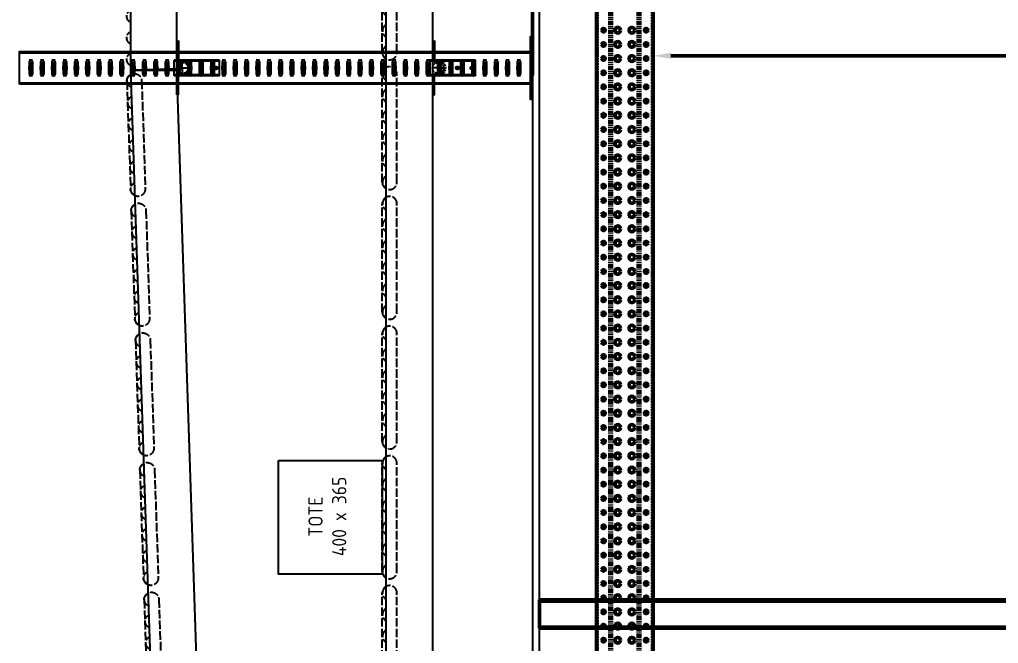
# Model space of a CAD drawing. Header units: millimetres. Extents: x -677815 to 476396, y -125373 to 39000.
# Drawn here: x 420704 to 424154, y -34816 to -32618 of the extents above; entities that cross this region are included whole.
import ezdxf

# ---------------------------------------------------------------- set-up
doc = ezdxf.new("R2010")
doc.units = ezdxf.units.MM
for name, pattern in [('Xref Rapid Pick$0$AM_ISO02W050', [7.5, 6, -1.5]), ('Xref Rapid Pick$0$AM_ISO02W050x2', [3.75, 3, -0.75]), ('Xref Rapid Pick$0$AM_ISO08W050', [18, 12, -1.5, 3, -1.5]), ('Xref Rapid Pick$0$AM_ISO08W050x2', [9, 6, -0.75, 1.5, -0.75]), ('Xref Rapid Pick$0$CENTER', [7, 4, -1, 1, -1]), ('Xref Rapid Pick$0$HIDDEN', [9.525, 6.35, -3.175]), ('Xref Rapid Pick$0$MultiDeck$0$Conveyor - Ground 940 aisles$0$HIDDEN', [9.525, 6.35, -3.175]), ('Xref Rapid Pick$0$PHANTOM2', [31.75, 15.875, -3.175, 3.175, -3.175, 3.175, -3.175])]:
    doc.linetypes.add(name, pattern=pattern)
for name, color, linetype, lineweight in [('AM_BOR', 4, 'Continuous', 25), ('Xref Rapid Pick$0$AM_BOR', 4, 'Continuous', 25), ('Xref Rapid Pick$0$BEAM_SIGMA', 2, 'Continuous', 50), ('Xref Rapid Pick$0$Center', 7, 'Xref Rapid Pick$0$AM_ISO08W050', 50), ('Xref Rapid Pick$0$Conv- Product In', 3, 'Continuous', 25), ('Xref Rapid Pick$0$Conv- Product Out', 6, 'Continuous', 25), ('Xref Rapid Pick$0$Dims', 7, 'Continuous', 50), ('Xref Rapid Pick$0$Hidden', 9, 'Xref Rapid Pick$0$AM_ISO02W050', 25), ('Xref Rapid Pick$0$S Cont 2.5', 7, 'Continuous', 50), ('Xref Rapid Pick$0$S Hidden', 9, 'Xref Rapid Pick$0$AM_ISO02W050', 25)]:
    doc.layers.add(name, color=color, linetype=linetype, lineweight=lineweight)
for name, color, linetype in [('Xref Rapid Pick$0$B', 4, 'Continuous'), ('Xref Rapid Pick$0$MultiDeck$0$Conveyor - Ground 940 aisles$0$D', 7, 'Continuous'), ('Xref Rapid Pick$0$MultiDeck$0$Conveyor - Ground 940 aisles$0$H', 7, 'Xref Rapid Pick$0$MultiDeck$0$Conveyor - Ground 940 aisles$0$HIDDEN'), ('Xref Rapid Pick$0$Tote', 7, 'Continuous')]:
    doc.layers.add(name, color=color, linetype=linetype)
doc.styles.add('Xref Rapid Pick$0$STANDARD', font='ISOCP.SHX')
doc.dimstyles.new('Xref Rapid Pick$0$AM_ISO$0', dxfattribs={"dimtxt": 3.5, "dimasz": 2.5, "dimexe": 1.5, "dimexo": 1.5, "dimgap": 1.5, "dimtad": 1, "dimdsep": 46, "dimtxsty": 'Xref Rapid Pick$0$STANDARD', "dimcen": 0, "dimclrd": 256, "dimclre": 256, "dimclrt": 40, "dimadec": 0, "dimazin": 2, "dimtp": 0.1, "dimtm": 0.1, "dimtfac": 0.71, "dimtmove": 0, "dimatfit": 3, "dimfxl": 1, "dimlwd": 50, "dimlwe": 50, "dimarcsym": 1})

# ---------------------------------------------------------------- blocks, each defined once
blk = doc.blocks.new('*U794')
for p, q in [((32175, 25), (-25, 25)), ((32175, -175), (-25, -175))]:
    blk.add_line(p, q)
at = {"color": 8, "linetype": 'Xref Rapid Pick$0$HIDDEN'}
for p, q in [((32175, 22.6), (-25, 22.6)), ((7093.5, 25), (7093.5, 22.6)), ((7106.5, 25), (7106.5, 22.6)), ((7143.5, 25), (7143.5, 22.6)), ((7156.5, 25), (7156.5, 22.6)), ((7193.5, 25), (7193.5, 22.6)), ((7206.5, 25), (7206.5, 22.6)), ((7243.5, 25), (7243.5, 22.6)), ((7256.5, 25), (7256.5, 22.6)), ((7293.5, 25), (7293.5, 22.6)), ((7306.5, 25), (7306.5, 22.6)), ((7343.5, 25), (7343.5, 22.6)), ((7356.5, 25), (7356.5, 22.6)), ((7393.5, 25), (7393.5, 22.6)), ((7406.5, 25), (7406.5, 22.6)), ((7443.5, 25), (7443.5, 22.6)), ((7456.5, 25), (7456.5, 22.6)), ((7493.5, 25), (7493.5, 22.6)), ((7506.5, 25), (7506.5, 22.6)), ((7543.5, 25), (7543.5, 22.6)), ((7556.5, 25), (7556.5, 22.6)), ((7593.5, 25), (7593.5, 22.6)), ((7606.5, 25), (7606.5, 22.6)), ((7643.5, 25), (7643.5, 22.6)), ((7656.5, 25), (7656.5, 22.6)), ((7693.5, 25), (7693.5, 22.6)), ((7706.5, 25), (7706.5, 22.6)), ((7743.5, 25), (7743.5, 22.6)), ((7756.5, 25), (7756.5, 22.6)), ((7793.5, 25), (7793.5, 22.6)), ((7806.5, 25), (7806.5, 22.6)), ((7843.5, 25), (7843.5, 22.6)), ((7856.5, 25), (7856.5, 22.6)), ((7893.5, 25), (7893.5, 22.6)), ((7906.5, 25), (7906.5, 22.6)), ((7943.5, 25), (7943.5, 22.6)), ((7956.5, 25), (7956.5, 22.6)), ((7993.5, 25), (7993.5, 22.6)), ((8006.5, 25), (8006.5, 22.6)), ((8043.5, 25), (8043.5, 22.6)), ((8056.5, 25), (8056.5, 22.6)), ((8093.5, 25), (8093.5, 22.6)), ((8106.5, 25), (8106.5, 22.6)), ((8143.5, 25), (8143.5, 22.6)), ((8156.5, 25), (8156.5, 22.6)), ((8193.5, 25), (8193.5, 22.6)), ((8206.5, 25), (8206.5, 22.6)), ((8243.5, 25), (8243.5, 22.6)), ((8256.5, 25), (8256.5, 22.6)), ((8293.5, 25), (8293.5, 22.6)), ((8306.5, 25), (8306.5, 22.6)), ((8343.5, 25), (8343.5, 22.6)), ((8356.5, 25), (8356.5, 22.6)), ((8393.5, 25), (8393.5, 22.6)), ((8406.5, 25), (8406.5, 22.6)), ((8443.5, 25), (8443.5, 22.6)), ((8456.5, 25), (8456.5, 22.6)), ((8493.5, 25), (8493.5, 22.6)), ((8506.5, 25), (8506.5, 22.6)), ((8543.5, 25), (8543.5, 22.6)), ((8556.5, 25), (8556.5, 22.6)), ((8593.5, 25), (8593.5, 22.6)), ((8606.5, 25), (8606.5, 22.6)), ((8643.5, 25), (8643.5, 22.6)), ((8656.5, 25), (8656.5, 22.6)), ((8693.5, 25), (8693.5, 22.6)), ((8706.5, 25), (8706.5, 22.6)), ((8743.5, 25), (8743.5, 22.6)), ((8756.5, 25), (8756.5, 22.6)), ((8793.5, 25), (8793.5, 22.6)), ((8806.5, 25), (8806.5, 22.6)), ((8843.5, 25), (8843.5, 22.6)), ((8856.5, 25), (8856.5, 22.6)), ((8893.5, 25), (8893.5, 22.6)), ((8906.5, 25), (8906.5, 22.6)), ((8943.5, 25), (8943.5, 22.6)), ((8956.5, 25), (8956.5, 22.6)), ((8993.5, 25), (8993.5, 22.6)), ((9006.5, 25), (9006.5, 22.6)), ((9043.5, 25), (9043.5, 22.6)), ((9056.5, 25), (9056.5, 22.6)), ((9093.5, 25), (9093.5, 22.6)), ((9106.5, 25), (9106.5, 22.6)), ((9143.5, 25), (9143.5, 22.6)), ((9156.5, 25), (9156.5, 22.6)), ((9193.5, 25), (9193.5, 22.6)), ((9206.5, 25), (9206.5, 22.6)), ((9243.5, 25), (9243.5, 22.6)), ((9256.5, 25), (9256.5, 22.6)), ((32175, -172.6), (-25, -172.6)), ((7093.5, -172.6), (7093.5, -175)), ((7106.5, -172.6), (7106.5, -175)), ((7143.5, -172.6), (7143.5, -175)), ((7156.5, -172.6), (7156.5, -175)), ((7193.5, -172.6), (7193.5, -175)), ((7206.5, -172.6), (7206.5, -175)), ((7243.5, -172.6), (7243.5, -175)), ((7256.5, -172.6), (7256.5, -175)), ((7293.5, -172.6), (7293.5, -175)), ((7306.5, -172.6), (7306.5, -175)), ((7343.5, -172.6), (7343.5, -175)), ((7356.5, -172.6), (7356.5, -175)), ((7393.5, -172.6), (7393.5, -175)), ((7406.5, -172.6), (7406.5, -175)), ((7443.5, -172.6), (7443.5, -175)), ((7456.5, -172.6), (7456.5, -175)), ((7493.5, -172.6), (7493.5, -175)), ((7506.5, -172.6), (7506.5, -175)), ((7543.5, -172.6), (7543.5, -175)), ((7556.5, -172.6), (7556.5, -175)), ((7593.5, -172.6), (7593.5, -175)), ((7606.5, -172.6), (7606.5, -175)), ((7643.5, -172.6), (7643.5, -175)), ((7656.5, -172.6), (7656.5, -175)), ((7693.5, -172.6), (7693.5, -175)), ((7706.5, -172.6), (7706.5, -175)), ((7743.5, -172.6), (7743.5, -175)), ((7756.5, -172.6), (7756.5, -175)), ((7793.5, -172.6), (7793.5, -175)), ((7806.5, -172.6), (7806.5, -175)), ((7843.5, -172.6), (7843.5, -175)), ((7856.5, -172.6), (7856.5, -175)), ((7893.5, -172.6), (7893.5, -175)), ((7906.5, -172.6), (7906.5, -175)), ((7943.5, -172.6), (7943.5, -175)), ((7956.5, -172.6), (7956.5, -175)), ((7993.5, -172.6), (7993.5, -175)), ((8006.5, -172.6), (8006.5, -175)), ((8043.5, -172.6), (8043.5, -175)), ((8056.5, -172.6), (8056.5, -175)), ((8093.5, -172.6), (8093.5, -175)), ((8106.5, -172.6), (8106.5, -175)), ((8143.5, -172.6), (8143.5, -175)), ((8156.5, -172.6), (8156.5, -175)), ((8193.5, -172.6), (8193.5, -175)), ((8206.5, -172.6), (8206.5, -175)), ((8243.5, -172.6), (8243.5, -175)), ((8256.5, -172.6), (8256.5, -175)), ((8293.5, -172.6), (8293.5, -175)), ((8306.5, -172.6), (8306.5, -175)), ((8343.5, -172.6), (8343.5, -175)), ((8356.5, -172.6), (8356.5, -175)), ((8393.5, -172.6), (8393.5, -175)), ((8406.5, -172.6), (8406.5, -175)), ((8443.5, -172.6), (8443.5, -175)), ((8456.5, -172.6), (8456.5, -175)), ((8493.5, -172.6), (8493.5, -175)), ((8506.5, -172.6), (8506.5, -175)), ((8543.5, -172.6), (8543.5, -175)), ((8556.5, -172.6), (8556.5, -175)), ((8593.5, -172.6), (8593.5, -175)), ((8606.5, -172.6), (8606.5, -175)), ((8643.5, -172.6), (8643.5, -175)), ((8656.5, -172.6), (8656.5, -175)), ((8693.5, -172.6), (8693.5, -175)), ((8706.5, -172.6), (8706.5, -175)), ((8743.5, -172.6), (8743.5, -175)), ((8756.5, -172.6), (8756.5, -175)), ((8793.5, -172.6), (8793.5, -175)), ((8806.5, -172.6), (8806.5, -175)), ((8843.5, -172.6), (8843.5, -175)), ((8856.5, -172.6), (8856.5, -175)), ((8893.5, -172.6), (8893.5, -175)), ((8906.5, -172.6), (8906.5, -175)), ((8943.5, -172.6), (8943.5, -175)), ((8956.5, -172.6), (8956.5, -175)), ((8993.5, -172.6), (8993.5, -175)), ((9006.5, -172.6), (9006.5, -175)), ((9043.5, -172.6), (9043.5, -175)), ((9056.5, -172.6), (9056.5, -175)), ((9093.5, -172.6), (9093.5, -175)), ((9106.5, -172.6), (9106.5, -175)), ((9143.5, -172.6), (9143.5, -175)), ((9156.5, -172.6), (9156.5, -175)), ((9193.5, -172.6), (9193.5, -175)), ((9206.5, -172.6), (9206.5, -175)), ((9243.5, -172.6), (9243.5, -175)), ((9256.5, -172.6), (9256.5, -175))]:
    blk.add_line(p, q, dxfattribs=at)
at = {"color": 8, "linetype": 'Xref Rapid Pick$0$CENTER'}
for p, q in [((7108.5, 0), (7091.5, 0)), ((7100, 27), (7100, 20.6)), ((7100, -8.5), (7100, 8.5)), ((7158.5, 0), (7141.5, 0)), ((7150, 27), (7150, 20.6)), ((7150, -8.5), (7150, 8.5)), ((7208.5, 0), (7191.5, 0)), ((7200, 27), (7200, 20.6)), ((7200, -8.5), (7200, 8.5)), ((7258.5, 0), (7241.5, 0)), ((7250, 27), (7250, 20.6)), ((7250, -8.5), (7250, 8.5)), ((7308.5, 0), (7291.5, 0)), ((7300, 27), (7300, 20.6)), ((7300, -8.5), (7300, 8.5)), ((7358.5, 0), (7341.5, 0)), ((7350, 27), (7350, 20.6)), ((7350, -8.5), (7350, 8.5)), ((7408.5, 0), (7391.5, 0)), ((7400, 27), (7400, 20.6)), ((7400, -8.5), (7400, 8.5)), ((7458.5, 0), (7441.5, 0)), ((7450, 27), (7450, 20.6)), ((7450, -8.5), (7450, 8.5)), ((7508.5, 0), (7491.5, 0)), ((7500, 27), (7500, 20.6)), ((7500, -8.5), (7500, 8.5)), ((7558.5, 0), (7541.5, 0)), ((7550, 27), (7550, 20.6)), ((7550, -8.5), (7550, 8.5)), ((7608.5, 0), (7591.5, 0)), ((7600, 27), (7600, 20.6)), ((7600, -8.5), (7600, 8.5)), ((7658.5, 0), (7641.5, 0)), ((7650, 27), (7650, 20.6)), ((7650, -8.5), (7650, 8.5)), ((7708.5, 0), (7691.5, 0)), ((7700, 27), (7700, 20.6)), ((7700, -8.5), (7700, 8.5)), ((7758.5, 0), (7741.5, 0)), ((7750, 27), (7750, 20.6)), ((7750, -8.5), (7750, 8.5)), ((7808.5, 0), (7791.5, 0)), ((7800, 27), (7800, 20.6)), ((7800, -8.5), (7800, 8.5)), ((7858.5, 0), (7841.5, 0)), ((7850, 27), (7850, 20.6)), ((7850, -8.5), (7850, 8.5)), ((7908.5, 0), (7891.5, 0)), ((7900, 27), (7900, 20.6)), ((7900, -8.5), (7900, 8.5)), ((7958.5, 0), (7941.5, 0)), ((7950, 27), (7950, 20.6)), ((7950, -8.5), (7950, 8.5)), ((8008.5, 0), (7991.5, 0)), ((8000, 27), (8000, 20.6)), ((8000, -8.5), (8000, 8.5)), ((8058.5, 0), (8041.5, 0)), ((8050, 27), (8050, 20.6)), ((8050, -8.5), (8050, 8.5)), ((8108.5, 0), (8091.5, 0)), ((8100, 27), (8100, 20.6)), ((8100, -8.5), (8100, 8.5)), ((8158.5, 0), (8141.5, 0)), ((8150, 27), (8150, 20.6)), ((8150, -8.5), (8150, 8.5)), ((8208.5, 0), (8191.5, 0)), ((8200, 27), (8200, 20.6)), ((8200, -8.5), (8200, 8.5)), ((8258.5, 0), (8241.5, 0)), ((8250, 27), (8250, 20.6)), ((8250, -8.5), (8250, 8.5)), ((8308.5, 0), (8291.5, 0)), ((8300, 27), (8300, 20.6)), ((8300, -8.5), (8300, 8.5)), ((8358.5, 0), (8341.5, 0)), ((8350, 27), (8350, 20.6)), ((8350, -8.5), (8350, 8.5)), ((8408.5, 0), (8391.5, 0)), ((8400, 27), (8400, 20.6)), ((8400, -8.5), (8400, 8.5)), ((8458.5, 0), (8441.5, 0)), ((8450, 27), (8450, 20.6)), ((8450, -8.5), (8450, 8.5)), ((8508.5, 0), (8491.5, 0)), ((8500, 27), (8500, 20.6)), ((8500, -8.5), (8500, 8.5)), ((8558.5, 0), (8541.5, 0)), ((8550, 27), (8550, 20.6)), ((8550, -8.5), (8550, 8.5)), ((8608.5, 0), (8591.5, 0)), ((8600, 27), (8600, 20.6)), ((8600, -8.5), (8600, 8.5)), ((8658.5, 0), (8641.5, 0)), ((8650, 27), (8650, 20.6)), ((8650, -8.5), (8650, 8.5)), ((8708.5, 0), (8691.5, 0)), ((8700, 27), (8700, 20.6)), ((8700, -8.5), (8700, 8.5)), ((8758.5, 0), (8741.5, 0)), ((8750, 27), (8750, 20.6)), ((8750, -8.5), (8750, 8.5)), ((8808.5, 0), (8791.5, 0)), ((8800, 27), (8800, 20.6)), ((8800, -8.5), (8800, 8.5)), ((8858.5, 0), (8841.5, 0)), ((8850, 27), (8850, 20.6)), ((8850, -8.5), (8850, 8.5)), ((8908.5, 0), (8891.5, 0)), ((8900, 27), (8900, 20.6)), ((8900, -8.5), (8900, 8.5)), ((8958.5, 0), (8941.5, 0)), ((8950, 27), (8950, 20.6)), ((8950, -8.5), (8950, 8.5)), ((9008.5, 0), (8991.5, 0)), ((9000, 27), (9000, 20.6)), ((9000, -8.5), (9000, 8.5)), ((9058.5, 0), (9041.5, 0)), ((9050, 27), (9050, 20.6)), ((9050, -8.5), (9050, 8.5)), ((9108.5, 0), (9091.5, 0)), ((9100, 27), (9100, 20.6)), ((9100, -8.5), (9100, 8.5)), ((9158.5, 0), (9141.5, 0)), ((9150, 27), (9150, 20.6)), ((9150, -8.5), (9150, 8.5)), ((9208.5, 0), (9191.5, 0)), ((9200, 27), (9200, 20.6)), ((9200, -8.5), (9200, 8.5)), ((9258.5, 0), (9241.5, 0)), ((9250, 27), (9250, 20.6)), ((9250, -8.5), (9250, 8.5)), ((7108.5, -150), (7091.5, -150)), ((7100, -158.5), (7100, -141.5)), ((7100, -170.6), (7100, -177)), ((7158.5, -150), (7141.5, -150)), ((7150, -158.5), (7150, -141.5)), ((7150, -170.6), (7150, -177)), ((7208.5, -150), (7191.5, -150)), ((7200, -158.5), (7200, -141.5)), ((7200, -170.6), (7200, -177)), ((7258.5, -150), (7241.5, -150)), ((7250, -158.5), (7250, -141.5)), ((7250, -170.6), (7250, -177)), ((7308.5, -150), (7291.5, -150)), ((7300, -158.5), (7300, -141.5)), ((7300, -170.6), (7300, -177)), ((7358.5, -150), (7341.5, -150)), ((7350, -158.5), (7350, -141.5)), ((7350, -170.6), (7350, -177)), ((7408.5, -150), (7391.5, -150)), ((7400, -158.5), (7400, -141.5)), ((7400, -170.6), (7400, -177)), ((7458.5, -150), (7441.5, -150)), ((7450, -158.5), (7450, -141.5)), ((7450, -170.6), (7450, -177)), ((7508.5, -150), (7491.5, -150)), ((7500, -158.5), (7500, -141.5)), ((7500, -170.6), (7500, -177)), ((7558.5, -150), (7541.5, -150)), ((7550, -158.5), (7550, -141.5)), ((7550, -170.6), (7550, -177)), ((7608.5, -150), (7591.5, -150)), ((7600, -158.5), (7600, -141.5)), ((7600, -170.6), (7600, -177)), ((7658.5, -150), (7641.5, -150)), ((7650, -158.5), (7650, -141.5)), ((7650, -170.6), (7650, -177)), ((7708.5, -150), (7691.5, -150)), ((7700, -158.5), (7700, -141.5)), ((7700, -170.6), (7700, -177)), ((7758.5, -150), (7741.5, -150)), ((7750, -158.5), (7750, -141.5)), ((7750, -170.6), (7750, -177)), ((7808.5, -150), (7791.5, -150)), ((7800, -158.5), (7800, -141.5)), ((7800, -170.6), (7800, -177)), ((7858.5, -150), (7841.5, -150)), ((7850, -158.5), (7850, -141.5)), ((7850, -170.6), (7850, -177)), ((7908.5, -150), (7891.5, -150)), ((7900, -158.5), (7900, -141.5)), ((7900, -170.6), (7900, -177)), ((7958.5, -150), (7941.5, -150)), ((7950, -158.5), (7950, -141.5)), ((7950, -170.6), (7950, -177)), ((8008.5, -150), (7991.5, -150)), ((8000, -158.5), (8000, -141.5)), ((8000, -170.6), (8000, -177)), ((8058.5, -150), (8041.5, -150)), ((8050, -158.5), (8050, -141.5)), ((8050, -170.6), (8050, -177)), ((8108.5, -150), (8091.5, -150)), ((8100, -158.5), (8100, -141.5)), ((8100, -170.6), (8100, -177)), ((8158.5, -150), (8141.5, -150)), ((8150, -158.5), (8150, -141.5)), ((8150, -170.6), (8150, -177)), ((8208.5, -150), (8191.5, -150)), ((8200, -158.5), (8200, -141.5)), ((8200, -170.6), (8200, -177)), ((8258.5, -150), (8241.5, -150)), ((8250, -158.5), (8250, -141.5)), ((8250, -170.6), (8250, -177)), ((8308.5, -150), (8291.5, -150)), ((8300, -158.5), (8300, -141.5)), ((8300, -170.6), (8300, -177)), ((8358.5, -150), (8341.5, -150)), ((8350, -158.5), (8350, -141.5)), ((8350, -170.6), (8350, -177)), ((8408.5, -150), (8391.5, -150)), ((8400, -158.5), (8400, -141.5)), ((8400, -170.6), (8400, -177)), ((8458.5, -150), (8441.5, -150)), ((8450, -158.5), (8450, -141.5)), ((8450, -170.6), (8450, -177)), ((8508.5, -150), (8491.5, -150)), ((8500, -158.5), (8500, -141.5)), ((8500, -170.6), (8500, -177)), ((8558.5, -150), (8541.5, -150)), ((8550, -158.5), (8550, -141.5)), ((8550, -170.6), (8550, -177)), ((8608.5, -150), (8591.5, -150)), ((8600, -158.5), (8600, -141.5)), ((8600, -170.6), (8600, -177)), ((8658.5, -150), (8641.5, -150)), ((8650, -158.5), (8650, -141.5)), ((8650, -170.6), (8650, -177)), ((8708.5, -150), (8691.5, -150)), ((8700, -158.5), (8700, -141.5)), ((8700, -170.6), (8700, -177)), ((8758.5, -150), (8741.5, -150)), ((8750, -158.5), (8750, -141.5)), ((8750, -170.6), (8750, -177)), ((8808.5, -150), (8791.5, -150)), ((8800, -158.5), (8800, -141.5)), ((8800, -170.6), (8800, -177)), ((8858.5, -150), (8841.5, -150)), ((8850, -158.5), (8850, -141.5)), ((8850, -170.6), (8850, -177)), ((8908.5, -150), (8891.5, -150)), ((8900, -158.5), (8900, -141.5)), ((8900, -170.6), (8900, -177)), ((8958.5, -150), (8941.5, -150)), ((8950, -158.5), (8950, -141.5)), ((8950, -170.6), (8950, -177)), ((9008.5, -150), (8991.5, -150)), ((9000, -158.5), (9000, -141.5)), ((9000, -170.6), (9000, -177)), ((9058.5, -150), (9041.5, -150)), ((9050, -158.5), (9050, -141.5)), ((9050, -170.6), (9050, -177)), ((9108.5, -150), (9091.5, -150)), ((9100, -158.5), (9100, -141.5)), ((9100, -170.6), (9100, -177)), ((9158.5, -150), (9141.5, -150)), ((9150, -158.5), (9150, -141.5)), ((9150, -170.6), (9150, -177)), ((9208.5, -150), (9191.5, -150)), ((9200, -158.5), (9200, -141.5)), ((9200, -170.6), (9200, -177)), ((9258.5, -150), (9241.5, -150)), ((9250, -158.5), (9250, -141.5)), ((9250, -170.6), (9250, -177))]:
    blk.add_line(p, q, dxfattribs=at)
at = {"color": 9, "linetype": 'Xref Rapid Pick$0$PHANTOM2'}
for p, q in [((32175, -22.5), (-25, -22.5)), ((32175, -27.9), (-25, -27.9)), ((32175, -122.1), (-25, -122.1)), ((32175, -127.5), (-25, -127.5))]:
    blk.add_line(p, q, dxfattribs=at)
at = {"extrusion": (0, 0, -1)}
for centre in [(-7100, 0), (-7150, 0), (-7200, 0), (-7250, 0), (-7300, 0), (-7350, 0), (-7400, 0), (-7450, 0), (-7500, 0), (-7550, 0), (-7600, 0), (-7650, 0), (-7700, 0), (-7750, 0), (-7800, 0), (-7850, 0), (-7900, 0), (-7950, 0), (-8000, 0), (-8050, 0), (-8100, 0), (-8150, 0), (-8200, 0), (-8250, 0), (-8300, 0), (-8350, 0), (-8400, 0), (-8450, 0), (-8500, 0), (-8550, 0), (-8600, 0), (-8650, 0), (-8700, 0), (-8750, 0), (-8800, 0), (-8850, 0), (-8900, 0), (-8950, 0), (-9000, 0), (-9050, 0), (-9100, 0), (-9150, 0), (-9200, 0), (-9250, 0)]:
    blk.add_circle(centre, 6.5, dxfattribs=at)
for centre, radius in [((7100, -50), 10), ((7150, -50), 10), ((7200, -50), 10), ((7250, -50), 10), ((7300, -50), 10), ((7350, -50), 10), ((7400, -50), 10), ((7450, -50), 10), ((7500, -50), 10), ((7550, -50), 10), ((7600, -50), 10), ((7650, -50), 10), ((7700, -50), 10), ((7750, -50), 10), ((7800, -50), 10), ((7850, -50), 10), ((7900, -50), 10), ((7950, -50), 10), ((8000, -50), 10), ((8050, -50), 10), ((8100, -50), 10), ((8150, -50), 10), ((8200, -50), 10), ((8250, -50), 10), ((8300, -50), 10), ((8350, -50), 10), ((8400, -50), 10), ((8450, -50), 10), ((8500, -50), 10), ((8550, -50), 10), ((8600, -50), 10), ((8650, -50), 10), ((8700, -50), 10), ((8750, -50), 10), ((8800, -50), 10), ((8850, -50), 10), ((8900, -50), 10), ((8950, -50), 10), ((9000, -50), 10), ((9050, -50), 10), ((9100, -50), 10), ((9150, -50), 10), ((9200, -50), 10), ((9250, -50), 10), ((7100, -100), 10), ((7150, -100), 10), ((7200, -100), 10), ((7250, -100), 10), ((7300, -100), 10), ((7350, -100), 10), ((7400, -100), 10), ((7450, -100), 10), ((7500, -100), 10), ((7550, -100), 10), ((7600, -100), 10), ((7650, -100), 10), ((7700, -100), 10), ((7750, -100), 10), ((7800, -100), 10), ((7850, -100), 10), ((7900, -100), 10), ((7950, -100), 10), ((8000, -100), 10), ((8050, -100), 10), ((8100, -100), 10), ((8150, -100), 10), ((8200, -100), 10), ((8250, -100), 10), ((8300, -100), 10), ((8350, -100), 10), ((8400, -100), 10), ((8450, -100), 10), ((8500, -100), 10), ((8550, -100), 10), ((8600, -100), 10), ((8650, -100), 10), ((8700, -100), 10), ((8750, -100), 10), ((8800, -100), 10), ((8850, -100), 10), ((8900, -100), 10), ((8950, -100), 10), ((9000, -100), 10), ((9050, -100), 10), ((9100, -100), 10), ((9150, -100), 10), ((9200, -100), 10), ((9250, -100), 10), ((7100, -150), 6.5), ((7150, -150), 6.5), ((7200, -150), 6.5), ((7250, -150), 6.5), ((7300, -150), 6.5), ((7350, -150), 6.5), ((7400, -150), 6.5), ((7450, -150), 6.5), ((7500, -150), 6.5), ((7550, -150), 6.5), ((7600, -150), 6.5), ((7650, -150), 6.5), ((7700, -150), 6.5), ((7750, -150), 6.5), ((7800, -150), 6.5), ((7850, -150), 6.5), ((7900, -150), 6.5), ((7950, -150), 6.5), ((8000, -150), 6.5), ((8050, -150), 6.5), ((8100, -150), 6.5), ((8150, -150), 6.5), ((8200, -150), 6.5), ((8250, -150), 6.5), ((8300, -150), 6.5), ((8350, -150), 6.5), ((8400, -150), 6.5), ((8450, -150), 6.5), ((8500, -150), 6.5), ((8550, -150), 6.5), ((8600, -150), 6.5), ((8650, -150), 6.5), ((8700, -150), 6.5), ((8750, -150), 6.5), ((8800, -150), 6.5), ((8850, -150), 6.5), ((8900, -150), 6.5), ((8950, -150), 6.5), ((9000, -150), 6.5), ((9050, -150), 6.5), ((9100, -150), 6.5), ((9150, -150), 6.5), ((9200, -150), 6.5), ((9250, -150), 6.5)]:
    blk.add_circle(centre, radius)
blk = doc.blocks.new('*U808')
blk.add_lwpolyline([(0, 0), (762, 0), (762, -163.5), (0, -163.5)], close=True)
at = {"layer": 'Xref Rapid Pick$0$Hidden', "ltscale": 5}
for centre in [(38.1, -12), (114.3, -12), (190.5, -12), (266.7, -12), (342.9, -12), (419.1, -12), (495.3, -12), (571.5, -12), (647.7, -12), (723.9, -12)]:
    blk.add_arc(centre, 25, 28.6854, 151.3146, dxfattribs=at)
blk = doc.blocks.new('Xref Rapid Pick$0$Tote side 400 x 365')
at = {"layer": 'Xref Rapid Pick$0$Tote'}
blk.add_lwpolyline([(500, 365), (500, 0), (100, 0), (100, 365)], close=True, dxfattribs=at)
at = {"layer": 'Xref Rapid Pick$0$Tote', "insert": (124.2, 259.8), "char_height": 50, "attachment_point": 1, "style": 'Xref Rapid Pick$0$STANDARD'}
blk.add_mtext_dynamic_manual_height_columns('\\pi107.5;TOTE\\P\\pi38.967;400 x 365', width=355.005, gutter_width=12.5, heights=[0], dxfattribs=at)
blk = doc.blocks.new('Xref Rapid Pick$0$column 100x100x5')
at = {"layer": 'Xref Rapid Pick$0$S Cont 2.5'}
for p, q in [((-50, 0), (-50, -3395)), ((50, 0), (-50, 0)), ((50, -3395), (50, 0)), ((-50, -3395), (50, -3395))]:
    blk.add_line(p, q, dxfattribs=at)
at = {"layer": 'Xref Rapid Pick$0$S Hidden', "linetype": 'Xref Rapid Pick$0$AM_ISO02W050x2', "lineweight": 50}
for p, q in [((-46, 0), (-46, -3395)), ((46, -3395), (46, 0))]:
    blk.add_line(p, q, dxfattribs=at)
blk = doc.blocks.new('*D885')
at = {"layer": 'Defpoints', "color": 0, "transparency": 16777216}
for p in [(422936.6, -32745.2), (422936.6, -33205), (425931.6, -36610)]:
    blk.add_point(p, dxfattribs=at)
at = {"layer": 'Xref Rapid Pick$0$Dims', "lineweight": 50, "transparency": 16777216}
for p, q in [((422936.6, -33167.5), (422936.6, -32707.7)), ((425931.6, -36572.5), (425931.6, -32707.7)), ((425869.1, -32745.2), (422999.1, -32745.2))]:
    blk.add_line(p, q, dxfattribs=at)
at = {"layer": 'Xref Rapid Pick$0$Dims', "transparency": 16777216}
for points in [[(422999.1, -32734.8), (422999.1, -32755.6), (422936.6, -32745.2)], [(425869.1, -32734.8), (425869.1, -32755.6), (425931.6, -32745.2)]]:
    blk.add_solid(points, dxfattribs=at)
at = {"layer": 'Xref Rapid Pick$0$Dims', "color": 40, "lineweight": 50, "transparency": 16777216, "insert": (424434.1, -32663.9), "char_height": 87.5, "attachment_point": 5, "style": 'Xref Rapid Pick$0$STANDARD'}
blk.add_mtext('2995', dxfattribs=at)
blk = doc.blocks.new('*D886')
at = {"layer": 'Defpoints', "color": 0, "transparency": 16777216}
for p in [(425931.6, -32483.9), (422511.6, -32851.8), (425931.6, -34662.7)]:
    blk.add_point(p, dxfattribs=at)
at = {"layer": 'Xref Rapid Pick$0$Dims', "lineweight": 50, "transparency": 16777216}
for p, q in [((422511.6, -32814.3), (422511.6, -32446.4)), ((425931.6, -34625.2), (425931.6, -32446.4)), ((422574.1, -32483.9), (425869.1, -32483.9))]:
    blk.add_line(p, q, dxfattribs=at)
at = {"layer": 'Xref Rapid Pick$0$Dims', "transparency": 16777216}
for points in [[(422574.1, -32473.5), (422574.1, -32494.3), (422511.6, -32483.9)], [(425869.1, -32473.5), (425869.1, -32494.3), (425931.6, -32483.9)]]:
    blk.add_solid(points, dxfattribs=at)
at = {"layer": 'Xref Rapid Pick$0$Dims', "color": 40, "lineweight": 50, "transparency": 16777216, "insert": (424221.6, -32402.6), "char_height": 87.5, "attachment_point": 5, "style": 'Xref Rapid Pick$0$STANDARD'}
blk.add_mtext('3420', dxfattribs=at)
blk = doc.blocks.new('*U876')
blk.add_lwpolyline([(0, 0), (3655.1, -134.5), (3649.1, -297.9), (-6, -163.4)], close=True)
at = {"layer": 'Xref Rapid Pick$0$Hidden', "ltscale": 5}
for p, q in [((38.6, 12.6), (419.3, -1.4)), ((495.5, -4.2), (876.2, -18.2)), ((952.4, -21), (1333.1, -35)), ((36.7, -39.4), (417.4, -53.4)), ((493.6, -56.2), (874.3, -70.2)), ((1409.3, -37.8), (1790, -51.9)), ((1866.2, -54.7), (2246.9, -68.7)), ((950.5, -73), (1331.2, -87)), ((1407.3, -89.8), (1788.1, -103.8)), ((2323, -71.5), (2703.8, -85.5)), ((2779.9, -88.3), (3160.7, -102.3)), ((1864.2, -106.6), (2245, -120.6)), ((2321.1, -123.4), (2701.9, -137.5)), ((3236.8, -105.1), (3617.6, -119.1)), ((2778, -140.3), (3158.8, -154.3)), ((3234.9, -157.1), (3615.7, -171.1))]:
    blk.add_line(p, q, dxfattribs=at)
for centre, radius, start, end in [((37.6, -13.4), 26, 87.8926, 267.8926), ((37.6, -13.4), 25, 26.578, 149.2072), ((113.8, -16.2), 25, 26.578, 149.2072), ((189.9, -19), 25, 26.578, 149.2072), ((266.1, -21.8), 25, 26.578, 149.2072), ((342.2, -24.6), 25, 26.578, 149.2072), ((418.4, -27.4), 25, 26.578, 149.2072), ((418.4, -27.4), 26, 267.8926, 87.8926), ((494.5, -30.2), 26, 87.8926, 267.8926), ((494.5, -30.2), 25, 26.578, 149.2072), ((570.7, -33), 25, 26.578, 149.2072), ((646.8, -35.8), 25, 26.578, 149.2072), ((723, -38.6), 25, 26.578, 149.2072), ((799.1, -41.4), 25, 26.578, 149.2072), ((875.3, -44.2), 25, 26.578, 149.2072), ((875.3, -44.2), 26, 267.8926, 87.8926), ((951.4, -47), 26, 87.8926, 267.8926), ((951.4, -47), 25, 26.578, 149.2072), ((1027.6, -49.8), 25, 26.578, 149.2072), ((1103.7, -52.6), 25, 26.578, 149.2072), ((1179.9, -55.4), 25, 26.578, 149.2072), ((1256, -58.2), 25, 26.578, 149.2072), ((1332.2, -61), 25, 26.578, 149.2072), ((1332.2, -61), 26, 267.8926, 87.8926), ((1408.3, -63.8), 26, 87.8926, 267.8926), ((1408.3, -63.8), 25, 26.578, 149.2072), ((1484.5, -66.6), 25, 26.578, 149.2072), ((1560.6, -69.4), 25, 26.578, 149.2072), ((1636.8, -72.2), 25, 26.578, 149.2072), ((1712.9, -75), 25, 26.578, 149.2072), ((1789, -77.8), 25, 26.578, 149.2072), ((1789, -77.8), 26, 267.8926, 87.8926), ((1865.2, -80.6), 26, 87.8926, 267.8926), ((1865.2, -80.6), 25, 26.578, 149.2072), ((1941.3, -83.4), 25, 26.578, 149.2072), ((2017.5, -86.2), 25, 26.578, 149.2072), ((2093.6, -89.1), 25, 26.578, 149.2072), ((2169.8, -91.9), 25, 26.578, 149.2072), ((2245.9, -94.7), 26, 267.8926, 87.8926), ((2245.9, -94.7), 25, 26.578, 149.2072), ((2322.1, -97.5), 26, 87.8926, 267.8926), ((2322.1, -97.5), 25, 26.578, 149.2072), ((2398.2, -100.3), 25, 26.578, 149.2072), ((2474.4, -103.1), 25, 26.578, 149.2072), ((2550.5, -105.9), 25, 26.578, 149.2072), ((2626.7, -108.7), 25, 26.578, 149.2072), ((2702.8, -111.5), 25, 26.578, 149.2072), ((2702.8, -111.5), 26, 267.8926, 87.8926), ((2779, -114.3), 26, 87.8926, 267.8926), ((2779, -114.3), 25, 26.578, 149.2072), ((2855.1, -117.1), 25, 26.578, 149.2072), ((2931.3, -119.9), 25, 26.578, 149.2072), ((3007.4, -122.7), 25, 26.578, 149.2072), ((3083.6, -125.5), 25, 26.578, 149.2072), ((3159.7, -128.3), 25, 26.578, 149.2072), ((3159.7, -128.3), 26, 267.8926, 87.8926), ((3235.9, -131.1), 26, 87.8926, 267.8926), ((3235.9, -131.1), 25, 26.578, 149.2072), ((3312, -133.9), 25, 26.578, 149.2072), ((3388.2, -136.7), 25, 26.578, 149.2072), ((3464.3, -139.5), 25, 26.578, 149.2072), ((3540.5, -142.3), 25, 26.578, 149.2072), ((3616.6, -145.1), 25, 26.578, 149.2072), ((3616.6, -145.1), 26, 267.8926, 87.8926)]:
    blk.add_arc(centre, radius, start, end, dxfattribs=at)
blk = doc.blocks.new('*U912')
blk.add_lwpolyline([(0, 0), (3657.6, 0), (3657.6, -163.5), (0, -163.5)], close=True)
at = {"layer": 'Xref Rapid Pick$0$Hidden', "ltscale": 5}
for p, q in [((38.1, 14), (419.1, 14)), ((495.3, 14), (876.3, 14)), ((952.5, 14), (1333.5, 14)), ((1409.7, 14), (1790.7, 14)), ((1866.9, 14), (2247.9, 14)), ((2324.1, 14), (2705.1, 14)), ((2781.3, 14), (3162.3, 14)), ((3238.5, 14), (3619.5, 14)), ((38.1, -38), (419.1, -38)), ((495.3, -38), (876.3, -38)), ((952.5, -38), (1333.5, -38)), ((1409.7, -38), (1790.7, -38)), ((1866.9, -38), (2247.9, -38)), ((2324.1, -38), (2705.1, -38)), ((2781.3, -38), (3162.3, -38)), ((3238.5, -38), (3619.5, -38))]:
    blk.add_line(p, q, dxfattribs=at)
for centre, radius, start, end in [((38.1, -12), 26, 90, 270), ((38.1, -12), 25, 28.6854, 151.3146), ((114.3, -12), 25, 28.6854, 151.3146), ((190.5, -12), 25, 28.6854, 151.3146), ((266.7, -12), 25, 28.6854, 151.3146), ((342.9, -12), 25, 28.6854, 151.3146), ((419.1, -12), 25, 28.6854, 151.3146), ((419.1, -12), 26, 270, 90), ((495.3, -12), 26, 90, 270), ((495.3, -12), 25, 28.6854, 151.3146), ((571.5, -12), 25, 28.6854, 151.3146), ((647.7, -12), 25, 28.6854, 151.3146), ((723.9, -12), 25, 28.6854, 151.3146), ((800.1, -12), 25, 28.6854, 151.3146), ((876.3, -12), 25, 28.6854, 151.3146), ((876.3, -12), 26, 270, 90), ((952.5, -12), 26, 90, 270), ((952.5, -12), 25, 28.6854, 151.3146), ((1028.7, -12), 25, 28.6854, 151.3146), ((1104.9, -12), 25, 28.6854, 151.3146), ((1181.1, -12), 25, 28.6854, 151.3146), ((1257.3, -12), 25, 28.6854, 151.3146), ((1333.5, -12), 25, 28.6854, 151.3146), ((1333.5, -12), 26, 270, 90), ((1409.7, -12), 26, 90, 270), ((1409.7, -12), 25, 28.6854, 151.3146), ((1485.9, -12), 25, 28.6854, 151.3146), ((1562.1, -12), 25, 28.6854, 151.3146), ((1638.3, -12), 25, 28.6854, 151.3146), ((1714.5, -12), 25, 28.6854, 151.3146), ((1790.7, -12), 25, 28.6854, 151.3146), ((1790.7, -12), 26, 270, 90), ((1866.9, -12), 26, 90, 270), ((1866.9, -12), 25, 28.6854, 151.3146), ((1943.1, -12), 25, 28.6854, 151.3146), ((2019.3, -12), 25, 28.6854, 151.3146), ((2095.5, -12), 25, 28.6854, 151.3146), ((2171.7, -12), 25, 28.6854, 151.3146), ((2247.9, -12), 25, 28.6854, 151.3146), ((2247.9, -12), 26, 270, 90), ((2324.1, -12), 26, 90, 270), ((2324.1, -12), 25, 28.6854, 151.3146), ((2400.3, -12), 25, 28.6854, 151.3146), ((2476.5, -12), 25, 28.6854, 151.3146), ((2552.7, -12), 25, 28.6854, 151.3146), ((2628.9, -12), 25, 28.6854, 151.3146), ((2705.1, -12), 25, 28.6854, 151.3146), ((2705.1, -12), 26, 270, 90), ((2781.3, -12), 26, 90, 270), ((2781.3, -12), 25, 28.6854, 151.3146), ((2857.5, -12), 25, 28.6854, 151.3146), ((2933.7, -12), 25, 28.6854, 151.3146), ((3009.9, -12), 25, 28.6854, 151.3146), ((3086.1, -12), 25, 28.6854, 151.3146), ((3162.3, -12), 25, 28.6854, 151.3146), ((3162.3, -12), 26, 270, 90), ((3238.5, -12), 26, 90, 270), ((3238.5, -12), 25, 28.6854, 151.3146), ((3314.7, -12), 25, 28.6854, 151.3146), ((3390.9, -12), 25, 28.6854, 151.3146), ((3467.1, -12), 25, 28.6854, 151.3146), ((3543.3, -12), 25, 28.6854, 151.3146), ((3619.5, -12), 25, 28.6854, 151.3146), ((3619.5, -12), 26, 270, 90)]:
    blk.add_arc(centre, radius, start, end, dxfattribs=at)
blk = doc.blocks.new('Xref Rapid Pick$0$SLOT (0deg)')
blk.add_lwpolyline([(-21, 6.5, 1), (-21, -6.5), (21, -6.5, 1), (21, 6.5)], format="xyb", close=True)
at = {"layer": 'Xref Rapid Pick$0$Center', "lineweight": 50}
blk.add_line((-30.5, 0), (30.5, 0), dxfattribs=at)
at = {"layer": 'Xref Rapid Pick$0$Center', "linetype": 'Xref Rapid Pick$0$AM_ISO08W050x2', "lineweight": 50}
blk.add_line((0, 9.5), (0, -9.5), dxfattribs=at)
blk = doc.blocks.new('*U869')
for p, q in [((-95.2, 18.7), (-29.9, 18.7)), ((-95.2, 18.7), (-95.2, 13.7)), ((-95.2, 13.7), (-29.9, 13.7)), ((-27.5, 28.5), (27.5, 28.5)), ((-27.5, -131.5), (-27.5, 28.5)), ((-24.5, -131.5), (-24.5, 28.5)), ((24.5, -131.5), (24.5, 28.5)), ((27.5, -131.5), (27.5, 28.5)), ((30, 18.7), (95.2, 18.7)), ((95.2, 13.7), (30, 13.7)), ((95.2, 18.7), (95.2, 13.7)), ((-27.5, -131.5), (27.5, -131.5))]:
    blk.add_line(p, q)
for centre in [(0, -67.5), (0, -118.5)]:
    blk.add_circle(centre, 5.5)
for centre, start, end in [((-29.9, 10.5), 0, 90), ((30, 10.5), 90, 180)]:
    blk.add_arc(centre, 3.2, start, end)
at = {"layer": 'Xref Rapid Pick$0$MultiDeck$0$Conveyor - Ground 940 aisles$0$D', "linetype": 'Xref Rapid Pick$0$MultiDeck$0$Conveyor - Ground 940 aisles$0$HIDDEN'}
for p, q in [((-26.8, 10.5), (-26.8, -1.6)), ((-21.8, 10.5), (-21.8, -1.5)), ((21.8, 10.5), (21.8, -1.5)), ((26.8, 10.5), (26.8, -1.6))]:
    blk.add_line(p, q, dxfattribs=at)
at = {"layer": 'Xref Rapid Pick$0$MultiDeck$0$Conveyor - Ground 940 aisles$0$D'}
for p, q in [((-2, 0), (-21, 0)), ((-1, 0), (1, 0)), ((0, 2), (0, 21)), ((0, -1), (0, 1)), ((2, 0), (21, 0)), ((0, -2), (0, -21)), ((-4, -67.5), (-7.5, -67.5)), ((-2, -67.5), (2, -67.5)), ((0, -63.5), (0, -60)), ((0, -69.5), (0, -65.5)), ((4, -67.5), (7.5, -67.5)), ((0, -71.5), (0, -75)), ((-4, -118.5), (-7.5, -118.5)), ((-2, -118.5), (2, -118.5)), ((0, -114.5), (0, -111)), ((0, -120.5), (0, -116.5)), ((0, -122.5), (0, -126)), ((4, -118.5), (7.5, -118.5))]:
    blk.add_line(p, q, dxfattribs=at)
at = {"layer": 'Xref Rapid Pick$0$MultiDeck$0$Conveyor - Ground 940 aisles$0$D', "linetype": 'Xref Rapid Pick$0$MultiDeck$0$Conveyor - Ground 940 aisles$0$HIDDEN'}
blk.add_circle((0, 0), 20, dxfattribs=at)
for centre, radius, start, end in [((-29.9, 10.5), 8.2, 0, 90), ((30, 10.5), 8.2, 90, 180), ((0, 0), 26.8, 183.5004, 356.4996), ((0, 0), 21.8, 183.8813, 356.1187)]:
    blk.add_arc(centre, radius, start, end, dxfattribs=at)
at = {"layer": 'Xref Rapid Pick$0$MultiDeck$0$Conveyor - Ground 940 aisles$0$H'}
for p, q in [((-88.7, 18.7), (-88.7, 13.7)), ((-63.7, 18.7), (-63.7, 13.7)), ((63.7, 18.7), (63.7, 13.7)), ((88.7, 18.7), (88.7, 13.7))]:
    blk.add_line(p, q, dxfattribs=at)
blk = doc.blocks.new('*U935')
for p, q in [((-52.5, 1808), (-52.5, 8)), ((52.5, 8), (52.5, 1808))]:
    blk.add_line(p, q)
for points in [[(-57.5, 1808), (57.5, 1808), (57.5, 8), (-57.5, 8)], [(-110, 0), (110, 0), (110, 8), (-110, 8)]]:
    blk.add_lwpolyline(points, close=True)
at = {"layer": 'Xref Rapid Pick$0$Center', "linetype": 'Xref Rapid Pick$0$AM_ISO08W050x2', "lineweight": 50}
for p, q in [((-83, -3), (-83, 11)), ((83, -3), (83, 11))]:
    blk.add_line(p, q, dxfattribs=at)
at = {"layer": 'Xref Rapid Pick$0$Hidden'}
for p, q in [((-90, 8), (-90, 0)), ((-76, 8), (-76, 0)), ((76, 8), (76, 0)), ((90, 8), (90, 0))]:
    blk.add_line(p, q, dxfattribs=at)
for name, p in [('Xref Rapid Pick$0$SLOT (0deg)', (0, 1768)), ('Xref Rapid Pick$0$SLOT (0deg)', (0, 1728)), ('Xref Rapid Pick$0$SLOT (0deg)', (0, 1688)), ('Xref Rapid Pick$0$SLOT (0deg)', (0, 1648)), ('Xref Rapid Pick$0$SLOT (0deg)', (0, 1608)), ('Xref Rapid Pick$0$SLOT (0deg)', (0, 1568)), ('Xref Rapid Pick$0$SLOT (0deg)', (0, 1528)), ('Xref Rapid Pick$0$SLOT (0deg)', (0, 1488)), ('Xref Rapid Pick$0$SLOT (0deg)', (0, 1448)), ('Xref Rapid Pick$0$SLOT (0deg)', (0, 1408)), ('Xref Rapid Pick$0$SLOT (0deg)', (0, 1368)), ('Xref Rapid Pick$0$SLOT (0deg)', (0, 1328)), ('Xref Rapid Pick$0$SLOT (0deg)', (0, 1288)), ('*U869', (0, 1234.5)), ('Xref Rapid Pick$0$SLOT (0deg)', (0, 1248)), ('Xref Rapid Pick$0$SLOT (0deg)', (0, 1208)), ('Xref Rapid Pick$0$SLOT (0deg)', (0, 1168)), ('Xref Rapid Pick$0$SLOT (0deg)', (0, 1128)), ('Xref Rapid Pick$0$SLOT (0deg)', (0, 1088)), ('Xref Rapid Pick$0$SLOT (0deg)', (0, 1048)), ('Xref Rapid Pick$0$SLOT (0deg)', (0, 1008)), ('Xref Rapid Pick$0$SLOT (0deg)', (0, 968)), ('Xref Rapid Pick$0$SLOT (0deg)', (0, 928)), ('Xref Rapid Pick$0$SLOT (0deg)', (0, 888)), ('Xref Rapid Pick$0$SLOT (0deg)', (0, 848)), ('Xref Rapid Pick$0$SLOT (0deg)', (0, 808)), ('Xref Rapid Pick$0$SLOT (0deg)', (0, 768)), ('Xref Rapid Pick$0$SLOT (0deg)', (0, 728)), ('Xref Rapid Pick$0$SLOT (0deg)', (0, 688)), ('Xref Rapid Pick$0$SLOT (0deg)', (0, 648)), ('Xref Rapid Pick$0$SLOT (0deg)', (0, 608)), ('Xref Rapid Pick$0$SLOT (0deg)', (0, 568)), ('Xref Rapid Pick$0$SLOT (0deg)', (0, 528)), ('Xref Rapid Pick$0$SLOT (0deg)', (0, 488)), ('Xref Rapid Pick$0$SLOT (0deg)', (0, 448)), ('Xref Rapid Pick$0$SLOT (0deg)', (0, 408)), ('*U869', (0, 332.5)), ('Xref Rapid Pick$0$SLOT (0deg)', (0, 368)), ('Xref Rapid Pick$0$SLOT (0deg)', (0, 328)), ('Xref Rapid Pick$0$SLOT (0deg)', (0, 288)), ('Xref Rapid Pick$0$SLOT (0deg)', (0, 248)), ('Xref Rapid Pick$0$SLOT (0deg)', (0, 208)), ('Xref Rapid Pick$0$SLOT (0deg)', (0, 168)), ('Xref Rapid Pick$0$SLOT (0deg)', (0, 128)), ('Xref Rapid Pick$0$SLOT (0deg)', (0, 88)), ('Xref Rapid Pick$0$SLOT (0deg)', (0, 48))]:
    blk.add_blockref(name, p)
blk = doc.blocks.new('Xref Rapid Pick')
at = {"layer": 'Xref Rapid Pick$0$AM_BOR', "color": 6}
blk.add_lwpolyline([(422536.6, -41930), (422536.6, -9742.7), (422511.6, -9742.7), (422511.6, -41930)], close=True, dxfattribs=at)
at = {"layer": 'Xref Rapid Pick$0$B', "rotation": 90}
blk.add_blockref('Xref Rapid Pick$0$column 100x100x5', (422536.6, -34712.7), dxfattribs=at)
at = {"layer": 'Xref Rapid Pick$0$BEAM_SIGMA', "rotation": 90}
blk.add_blockref('*U794', (422761.6, -41905), dxfattribs=at)
at = {"layer": 'Xref Rapid Pick$0$Conv- Product In', "rotation": 90.00000000000001}
blk.add_blockref('*U912', (421995.6, -35971.8), dxfattribs=at)
at = {"layer": 'Xref Rapid Pick$0$Conv- Product Out', "xscale": -1}
for name, p, rotation in [('*U808', (421094.6, -32034.2), 90), ('*U876', (421094.6, -32796.2), 89.79999999999997)]:
    blk.add_blockref(name, p, dxfattribs=dict(at, rotation=rotation))
at = {"layer": 'Xref Rapid Pick$0$Conv- Product Out', "rotation": 89.99999999999999}
blk.add_blockref('*U935', (422511.6, -32788.1), dxfattribs=at)
at = {"layer": 'Xref Rapid Pick$0$Tote', "rotation": 90}
blk.add_blockref('Xref Rapid Pick$0$Tote side 400 x 365', (421981.6, -34671.6), dxfattribs=at)
at = {"layer": 'Xref Rapid Pick$0$Dims', "lineweight": 50}
dim = blk.add_linear_dim(base=(425931.6, -32483.9), p1=(422511.6, -32851.8), p2=(425931.6, -34662.7), angle=180, dimstyle='Xref Rapid Pick$0$AM_ISO$0', override={"dimscale": 25, "dimdec": 0}, dxfattribs=at)
dim.commit()
dim.dimension.update_dxf_attribs({"geometry": '*D886', "text_midpoint": (424221.6, -32402.6)})
dim = blk.add_linear_dim(base=(422936.6, -32745.2), p1=(425931.6, -36610), p2=(422936.6, -33205), dimstyle='Xref Rapid Pick$0$AM_ISO$0', override={"dimscale": 25, "dimdec": 0}, dxfattribs=at)
dim.commit()
dim.dimension.update_dxf_attribs({"geometry": '*D885', "text_midpoint": (424434.1, -32663.9)})

msp = doc.modelspace()

# ---------------------------------------------------------------- block references
at = {"layer": 'AM_BOR'}
msp.add_blockref('Xref Rapid Pick', (0, 0), dxfattribs=at)

doc.saveas('drawing.dxf')
